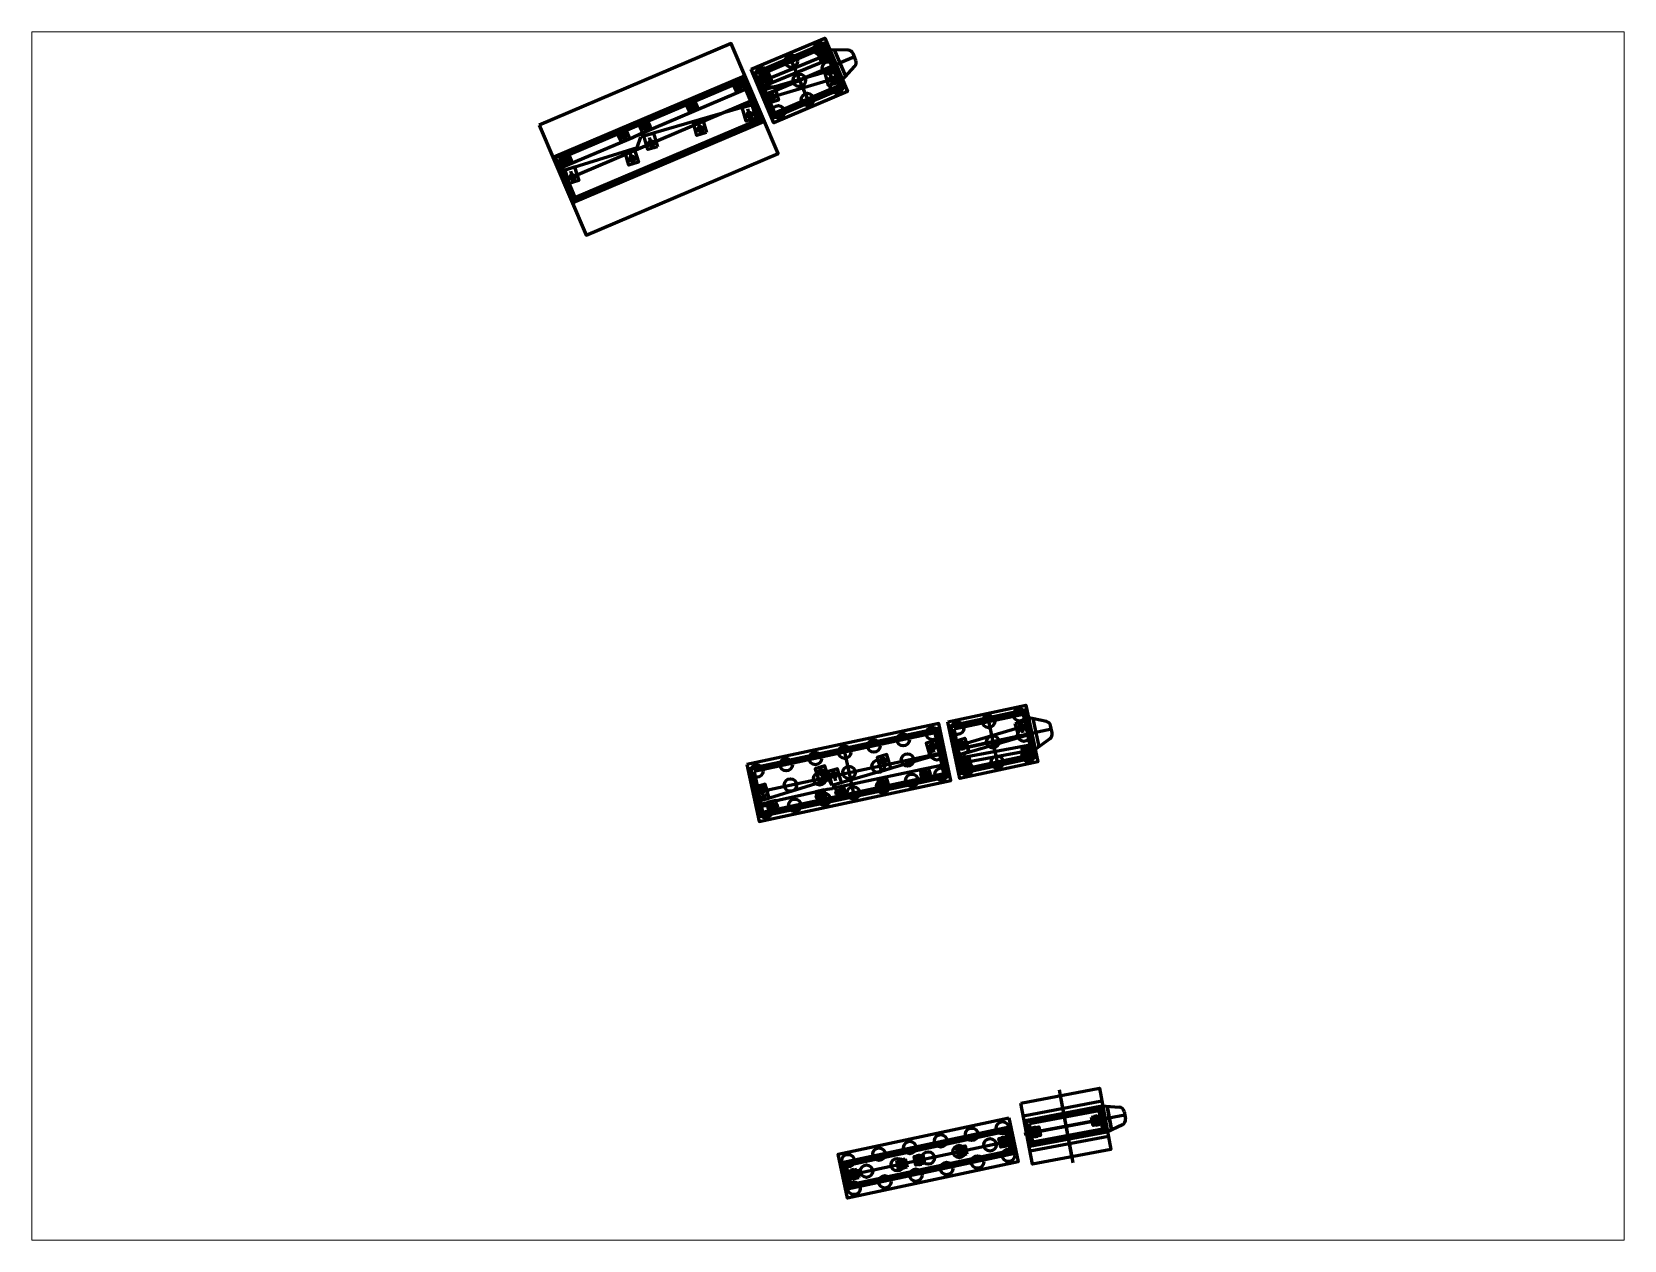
# Paper-space layout 'Лист1' of a CAD drawing. Extents: x 26 to 231, y 20 to 176.
# The model-space entities are those that its viewports show. They can reach past a viewport. Long polylines and large blocks are cut down to what shows.
import ezdxf

# ---------------------------------------------------------------- set-up
doc = ezdxf.new("R2010")
doc.units = 0
doc.layers.add('GSM_THIN', color=4, linetype='Continuous')
doc.layers.add('опоры', color=5, linetype='Continuous', lineweight=60)

msp = doc.modelspace()

# ---------------------------------------------------------------- linework, layer by layer
at = {"layer": 'опоры', "color": 5, "lineweight": 60}
for p, q in [((9743.86, 11915.35), (9752.56, 11918.92)), ((9755.23, 11919.02), (9744.28, 11914.37)), ((9744.6, 11916.32), (9751.54, 11919.16)), ((9747.24, 11919.43), (9749.97, 11912.98)), ((9747.24, 11919.43), (9749.97, 11912.98)), ((9752.15, 11919.88), (9753.71, 11916.2)), ((9754.47, 11919.83), (9752.15, 11919.88)), ((9753.79, 11916.28), (9752.26, 11919.88)), ((9752.56, 11918.92), (9753.1, 11917.65)), ((9752.81, 11919.87), (9754.16, 11916.69)), ((9755.41, 11918.61), (9755.06, 11919.43)), ((9744.01, 11915), (9753.1, 11917.65)), ((9744.19, 11914.33), (9753.02, 11918.08)), ((9753.71, 11916.2), (9755.29, 11917.91)), ((9729.45, 11909.76), (9742.57, 11915.33)), ((9743.86, 11915.35), (9744.01, 11915)), ((9745.34, 11914.23), (9752.53, 11916.33)), ((9720.37, 11904.22), (9743.26, 11913.94)), ((9743.37, 11913.42), (9729.52, 11909.41)), ((9719.65, 11905.59), (9728.52, 11909.35)), ((9728.52, 11909.35), (9729.45, 11909.76)), ((9729.11, 11908.12), (9729.52, 11909.41)), ((9719.8, 11905.25), (9729.11, 11908.12)), ((9771.15, 11840.07), (9772.62, 11833.22)), ((9771.15, 11840.07), (9772.62, 11833.22)), ((9778.93, 11838.15), (9767.29, 11835.66)), ((9768.1, 11836.32), (9775.3, 11838.43)), ((9776.06, 11839.58), (9776.9, 11835.67)), ((9778.33, 11839.09), (9776.06, 11839.58)), ((9776.99, 11835.73), (9776.17, 11839.56)), ((9776.71, 11839.44), (9777.43, 11836.06)), ((9779.02, 11837.71), (9778.83, 11838.59)), ((9767.19, 11835.64), (9776.58, 11837.64)), ((9767.44, 11834.97), (9776.48, 11837.62)), ((9776.76, 11836.33), (9767.52, 11834.59)), ((9776.9, 11835.67), (9778.77, 11837.05)), ((9752.53, 11831.41), (9765.93, 11835.3)), ((9768.61, 11834.18), (9775.98, 11835.57)), ((9766.22, 11833.93), (9752.57, 11831.01)), ((9743.46, 11829.43), (9752.15, 11832.12)), ((9743.54, 11829.08), (9751.96, 11830.93)), ((9751.96, 11830.93), (9752.57, 11831.01)), ((9752.15, 11832.12), (9752.53, 11831.41)), ((9779.85, 11794.79), (9781.5, 11786)), ((9779.98, 11794.08), (9781.37, 11786.71)), ((9780.03, 11793.84), (9781.32, 11786.96)), ((9785, 11792.84), (9785.59, 11789.69)), ((9785, 11792.84), (9787.07, 11792.7)), ((9785.68, 11789.74), (9785.1, 11792.83)), ((9785.68, 11789.74), (9785.1, 11792.83)), ((9785.62, 11792.8), (9786.15, 11789.96)), ((9786.15, 11789.96), (9785.62, 11792.8)), ((9787.67, 11792.17), (9787.83, 11791.29)), ((9775.66, 11789.45), (9785.69, 11791.34)), ((9775.96, 11789.51), (9785.39, 11791.28)), ((9787.75, 11791.73), (9776.06, 11789.53)), ((9783.62, 11790.95), (9785.1, 11791.23)), ((9787.47, 11790.58), (9785.59, 11789.69)), ((9753.95, 11784.41), (9774.27, 11788.74)), ((9776.25, 11789.56), (9777.73, 11789.84)), ((9760.32, 11786.28), (9761.35, 11786.5)), ((9760.55, 11785.25), (9760.32, 11786.28)), ((9761.35, 11786.5), (9761.57, 11785.48)), ((9754.5, 11785), (9755.52, 11785.23)), ((9754.72, 11783.98), (9754.5, 11785)), ((9755.52, 11785.23), (9755.75, 11784.2)), ((9761.57, 11785.48), (9760.55, 11785.25)), ((9755.75, 11784.2), (9754.72, 11783.98))]:
    msp.add_line(p, q, dxfattribs=at)
at = {"layer": 'опоры', "color": 5, "lineweight": 60, "ltscale": 500}
for p, q in [((9750.85, 11918.88), (9752.23, 11919.45)), ((9751.82, 11918.47), (9751.26, 11919.86)), ((9743.91, 11916.03), (9745.29, 11916.6)), ((9744.88, 11915.62), (9744.32, 11917.01)), ((9751.81, 11916.12), (9753.25, 11916.54)), ((9752.75, 11915.61), (9752.32, 11917.05)), ((9740.67, 11915.18), (9742.05, 11915.77)), ((9741.65, 11914.79), (9741.07, 11916.17)), ((9745.55, 11913.51), (9745.13, 11914.95)), ((9735.01, 11912.78), (9736.39, 11913.37)), ((9735.99, 11912.38), (9735.4, 11913.76)), ((9742.81, 11911.33), (9742.4, 11912.77)), ((9744.62, 11914.02), (9746.06, 11914.44)), ((9729.35, 11910.38), (9730.73, 11910.96)), ((9730.33, 11909.98), (9729.74, 11911.36)), ((9736.91, 11909.62), (9736.49, 11911.06)), ((9741.88, 11911.84), (9743.33, 11912.25)), ((9726.76, 11909.26), (9728.15, 11909.85)), ((9727.75, 11908.87), (9727.16, 11910.25)), ((9730.07, 11908.42), (9731.51, 11908.83)), ((9731, 11907.9), (9730.58, 11909.35)), ((9735.98, 11910.13), (9737.42, 11910.54)), ((9719.86, 11906.34), (9721.24, 11906.93)), ((9720.84, 11905.95), (9720.25, 11907.33)), ((9727.77, 11906.55), (9729.2, 11906.99)), ((9728.71, 11906.05), (9728.27, 11907.48)), ((9721.54, 11903.84), (9721.1, 11905.27)), ((9720.6, 11904.33), (9722.04, 11904.78)), ((9774.58, 11838.22), (9776.02, 11838.64)), ((9775.51, 11837.71), (9775.09, 11839.15)), ((9753.84, 11836.37), (9755.3, 11829.52)), ((9763.89, 11835.86), (9765.33, 11836.28)), ((9764.82, 11835.35), (9764.4, 11836.79)), ((9767.38, 11836.11), (9768.82, 11836.54)), ((9768.31, 11835.6), (9767.89, 11837.04)), ((9776.12, 11834.83), (9775.84, 11836.31)), ((9743.13, 11830.5), (9765.72, 11835.33)), ((9757.98, 11834.15), (9759.42, 11834.57)), ((9758.91, 11833.64), (9758.49, 11835.08)), ((9767.87, 11834.04), (9769.35, 11834.32)), ((9768.75, 11833.44), (9768.47, 11834.92)), ((9775.25, 11835.43), (9776.72, 11835.71)), ((9750.54, 11832.78), (9751.97, 11833.22)), ((9751.48, 11832.28), (9751.03, 11833.72)), ((9752.07, 11832.44), (9753.51, 11832.86)), ((9753, 11831.93), (9752.59, 11833.37)), ((9758.84, 11830.96), (9758.53, 11832.43)), ((9763.06, 11832.63), (9764.52, 11832.94)), ((9763.95, 11832.05), (9763.63, 11833.52)), ((9743.37, 11830.57), (9744.8, 11831.01)), ((9744.31, 11830.07), (9743.87, 11831.51)), ((9750.48, 11829.98), (9751.94, 11830.3)), ((9751.37, 11829.41), (9751.05, 11830.87)), ((9752.85, 11830.45), (9754.31, 11830.76)), ((9753.74, 11829.87), (9753.42, 11831.34)), ((9757.95, 11831.54), (9759.42, 11831.85)), ((9744.66, 11828.7), (9746.12, 11829.02)), ((9745.55, 11828.13), (9745.23, 11829.59)), ((9777.13, 11788.97), (9776.85, 11790.44)), ((9783.62, 11790.95), (9785.1, 11791.23)), ((9784.5, 11790.35), (9784.22, 11791.83)), ((9768.29, 11786.7), (9767.98, 11788.17)), ((9772.51, 11788.37), (9773.98, 11788.68)), ((9773.4, 11787.79), (9773.09, 11789.26)), ((9776.25, 11789.56), (9777.73, 11789.84)), ((9761.11, 11785.15), (9760.79, 11786.61)), ((9762.3, 11786.19), (9763.77, 11786.5)), ((9763.19, 11785.61), (9762.88, 11787.08)), ((9767.4, 11787.28), (9768.87, 11787.59)), ((9754.39, 11784.44), (9755.86, 11784.76)), ((9755.28, 11783.87), (9754.96, 11785.34)), ((9760.21, 11785.72), (9761.68, 11786.04))]:
    msp.add_line(p, q, dxfattribs=at)
at = {"layer": 'опоры', "color": 5, "lineweight": 60}
for points in [[(9717.32, 11910.83), (9722.94, 11897.58), (9746.05, 11907.39), (9740.42, 11920.64)], [(9742.82, 11917.55), (9751.65, 11921.3), (9754.39, 11914.86), (9745.55, 11911.11)], [(9743.12, 11917.09), (9751.78, 11920.76), (9754.08, 11915.33), (9745.43, 11911.65)], [(9743.3, 11917.02), (9751.71, 11920.59), (9753.91, 11915.4), (9745.5, 11911.82)], [(9743.71, 11916.85), (9751.54, 11920.17), (9753.49, 11915.57), (9745.67, 11912.24)], [(9750.85, 11919.45), (9751.83, 11919.85), (9752.26, 11918.8), (9751.29, 11918.4)], [(9719.07, 11906.96), (9721.37, 11901.53), (9744.29, 11911.26), (9741.99, 11916.69)], [(9719.24, 11906.89), (9721.44, 11901.7), (9744.12, 11911.33), (9741.92, 11916.52)], [(9743.91, 11916.6), (9744.89, 11917), (9745.32, 11915.95), (9744.35, 11915.55)], [(9751.65, 11917.23), (9752.8, 11917.56), (9753.28, 11915.92), (9752.13, 11915.59)], [(9719.66, 11906.72), (9721.61, 11902.12), (9743.7, 11911.5), (9741.75, 11916.1)], [(9742.08, 11915.12), (9741.11, 11914.71), (9740.67, 11915.76), (9741.64, 11916.17)], [(9744.45, 11915.12), (9745.6, 11915.46), (9746.08, 11913.82), (9744.93, 11913.48)], [(9736.42, 11912.72), (9735.45, 11912.31), (9735.01, 11913.35), (9735.98, 11913.76)], [(9743.35, 11911.64), (9742.2, 11911.3), (9741.72, 11912.95), (9742.87, 11913.28)], [(9730.76, 11910.31), (9729.79, 11909.9), (9729.35, 11910.95), (9730.31, 11911.36)], [(9737.44, 11909.93), (9736.29, 11909.59), (9735.81, 11911.23), (9736.97, 11911.57)], [(9726.77, 11909.84), (9727.73, 11910.24), (9728.18, 11909.2), (9727.21, 11908.79)], [(9731.53, 11908.22), (9730.38, 11907.88), (9729.91, 11909.52), (9731.06, 11909.86)], [(9719.86, 11906.92), (9720.83, 11907.32), (9721.27, 11906.28), (9720.3, 11905.87)], [(9727.59, 11907.65), (9728.73, 11908.01), (9729.24, 11906.37), (9728.09, 11906.02)], [(9720.42, 11905.44), (9721.57, 11905.79), (9722.07, 11904.16), (9720.92, 11903.81)], [(9766.46, 11839.06), (9775.85, 11841.07), (9777.31, 11834.22), (9767.92, 11832.22)], [(9766.67, 11838.55), (9775.86, 11840.51), (9777.1, 11834.74), (9767.9, 11832.78)], [(9766.83, 11838.45), (9775.76, 11840.36), (9776.94, 11834.84), (9768, 11832.93)], [(9767.21, 11838.2), (9775.52, 11839.98), (9776.56, 11835.09), (9768.25, 11833.31)], [(9742.3, 11833.9), (9743.76, 11827.06), (9766.84, 11831.99), (9765.38, 11838.83)], [(9742.61, 11833.41), (9743.85, 11827.64), (9766.53, 11832.48), (9765.3, 11838.25)], [(9743.95, 11827.79), (9766.38, 11832.58), (9765.2, 11838.1), (9742.77, 11833.31)], [(9774.56, 11838.84), (9775.71, 11839.17), (9776.19, 11837.53), (9775.04, 11837.19)], [(9743.15, 11833.06), (9744.19, 11828.17), (9766, 11832.83), (9764.96, 11837.72)], [(9764.34, 11834.84), (9765.49, 11835.17), (9765.02, 11836.81), (9763.87, 11836.48)], [(9767.36, 11836.73), (9768.51, 11837.07), (9768.99, 11835.43), (9767.84, 11835.09)], [(9775.35, 11836.07), (9776.39, 11836.26), (9776.6, 11835.15), (9775.56, 11834.96)], [(9758.43, 11833.12), (9759.59, 11833.46), (9759.11, 11835.1), (9757.96, 11834.77)], [(9767.98, 11834.68), (9769.01, 11834.88), (9769.22, 11833.76), (9768.19, 11833.57)], [(9751.01, 11831.76), (9752.15, 11832.12), (9751.65, 11833.75), (9750.5, 11833.4)], [(9752.53, 11831.41), (9753.68, 11831.75), (9753.2, 11833.39), (9752.05, 11833.06)], [(9758.28, 11831.07), (9759.31, 11831.29), (9759.07, 11832.4), (9758.04, 11832.18)], [(9763.39, 11832.16), (9764.41, 11832.38), (9764.17, 11833.49), (9763.15, 11833.27)], [(9743.84, 11829.55), (9744.99, 11829.91), (9744.48, 11831.54), (9743.34, 11831.19)], [(9750.81, 11829.51), (9751.84, 11829.74), (9751.59, 11830.85), (9750.57, 11830.62)], [(9753.18, 11829.98), (9754.2, 11830.2), (9753.97, 11831.31), (9752.94, 11831.09)], [(9744.99, 11828.24), (9746.02, 11828.46), (9745.77, 11829.57), (9744.75, 11829.34)], [(9775.26, 11793.19), (9784.7, 11794.97), (9786.09, 11787.6), (9776.65, 11785.82)], [(9775.76, 11791.1), (9785, 11792.84), (9785.59, 11789.69), (9776.35, 11787.95)], [(9775.91, 11790.99), (9784.89, 11792.69), (9785.44, 11789.8), (9776.46, 11788.11)], [(9776.29, 11790.74), (9784.64, 11792.31), (9785.06, 11790.05), (9776.71, 11788.48)], [(9773.81, 11791.41), (9774.94, 11786.13), (9754.4, 11781.74), (9753.28, 11787.03)], [(9753.71, 11785.99), (9754.38, 11782.86), (9774.51, 11787.16), (9773.84, 11790.29)], [(9776.38, 11790.12), (9777.41, 11790.32), (9777.6, 11789.28), (9776.57, 11789.09)], [(9783.75, 11791.51), (9784.78, 11791.7), (9784.97, 11790.67), (9783.94, 11790.48)], [(9754.25, 11785.65), (9754.73, 11783.4), (9773.97, 11787.5), (9773.49, 11789.75)], [(9773.87, 11788.12), (9772.84, 11787.9), (9772.62, 11788.93), (9773.65, 11789.15)], [(9763.66, 11785.94), (9762.63, 11785.72), (9762.41, 11786.75), (9763.44, 11786.97)], [(9768.76, 11787.03), (9767.73, 11786.81), (9767.52, 11787.84), (9768.54, 11788.06)]]:
    msp.add_lwpolyline(points, close=True, dxfattribs=at)
for points in [[(9784.99, 11793.4), (9775.56, 11791.62)], [(9754.48, 11783.02), (9774.35, 11787.26), (9773.74, 11790.13), (9753.87, 11785.89)], [(9785.79, 11789.17), (9776.36, 11787.39)], [(9754.48, 11783.02), (9753.87, 11785.89)]]:
    msp.add_lwpolyline(points, dxfattribs=at)
for centre, radius in [((9751.12, 11919.99), 0.75), ((9747.63, 11918.51), 0.75), ((9751.54, 11919.16), 0.3), ((9752.1, 11917.69), 0.75), ((9744.13, 11917.02), 0.75), ((9744.6, 11916.32), 0.3), ((9748.6, 11916.21), 0.75), ((9752.53, 11916.33), 0.3), ((9741.36, 11915.48), 0.3), ((9745.11, 11914.72), 0.75), ((9745.34, 11914.23), 0.3), ((9749.58, 11913.91), 0.75), ((9753.08, 11915.39), 0.75), ((9735.7, 11913.07), 0.3), ((9746.08, 11912.42), 0.75), ((9730.04, 11910.67), 0.3), ((9742.61, 11912.05), 0.3), ((9727.45, 11909.56), 0.3), ((9730.79, 11908.62), 0.3), ((9736.7, 11910.34), 0.3), ((9720.55, 11906.64), 0.3), ((9728.49, 11906.77), 0.3), ((9721.32, 11904.56), 0.3), ((9771.36, 11839.09), 0.75), ((9775.08, 11839.88), 0.75), ((9764.61, 11837.65), 0.75), ((9767.64, 11838.29), 0.75), ((9775.6, 11837.44), 0.75), ((9775.3, 11838.43), 0.3), ((9754.05, 11835.39), 0.75), ((9757.57, 11836.14), 0.75), ((9761.09, 11836.89), 0.75), ((9764.61, 11836.07), 0.3), ((9768.17, 11835.85), 0.75), ((9768.1, 11836.32), 0.3), ((9771.88, 11836.64), 0.75), ((9747.01, 11833.89), 0.75), ((9750.53, 11834.64), 0.75), ((9758.09, 11833.7), 0.75), ((9758.7, 11834.36), 0.3), ((9761.61, 11834.45), 0.75), ((9765.14, 11835.2), 0.75), ((9768.69, 11833.4), 0.75), ((9768.61, 11834.18), 0.3), ((9772.41, 11834.2), 0.75), ((9776.12, 11834.99), 0.75), ((9775.98, 11835.57), 0.3), ((9743.49, 11833.13), 0.75), ((9747.53, 11831.44), 0.75), ((9751.05, 11832.19), 0.75), ((9751.25, 11833), 0.3), ((9752.79, 11832.65), 0.3), ((9754.57, 11832.95), 0.75), ((9762.14, 11832), 0.75), ((9763.79, 11832.79), 0.3), ((9765.66, 11832.76), 0.75), ((9744.01, 11830.69), 0.75), ((9744.09, 11830.79), 0.3), ((9751.58, 11829.75), 0.75), ((9751.21, 11830.14), 0.3), ((9753.58, 11830.61), 0.3), ((9755.1, 11830.5), 0.75), ((9758.62, 11831.25), 0.75), ((9758.68, 11831.7), 0.3), ((9744.53, 11828.24), 0.75), ((9745.39, 11828.86), 0.3), ((9748.05, 11829), 0.75), ((9769.33, 11789.43), 0.75), ((9773.05, 11790.22), 0.75), ((9784.36, 11791.09), 0.3), ((9761.9, 11787.84), 0.75), ((9765.61, 11788.64), 0.75), ((9767.83, 11787.37), 0.75), ((9771.54, 11788.16), 0.75), ((9773.24, 11788.52), 0.3), ((9776.99, 11789.7), 0.3), ((9754.46, 11786.26), 0.75), ((9758.18, 11787.05), 0.75), ((9760.39, 11785.78), 0.75), ((9763.03, 11786.35), 0.3), ((9764.11, 11786.58), 0.75), ((9768.14, 11787.44), 0.3), ((9770.04, 11786.1), 0.75), ((9773.76, 11786.9), 0.75), ((9755.12, 11784.6), 0.3), ((9756.68, 11784.99), 0.75), ((9758.89, 11783.72), 0.75), ((9760.95, 11785.88), 0.3), ((9762.61, 11784.52), 0.75), ((9766.32, 11785.31), 0.75), ((9755.17, 11782.93), 0.75)]:
    msp.add_circle(centre, radius, dxfattribs=at)
for centre, start, end in [((9754.46, 11919.18), 23.0013, 88.6673), ((9754.81, 11918.35), 317.3353, 23.0013), ((9778.2, 11838.45), 12.0569, 77.7229), ((9778.38, 11837.57), 306.3909, 12.0569), ((9787.03, 11792.05), 10.6672, 86.1672), ((9787.19, 11791.17), 295.1672, 10.6672)]:
    msp.add_arc(centre, 0.65, start, end, dxfattribs=at)

psp = doc.layouts.new('Лист1')

# ---------------------------------------------------------------- viewports
at = {"layer": 'GSM_THIN'}
psp.add_viewport(center=(128.5, 97.5), size=(205.6, 156), view_center_point=(9752.05, 11849.37), view_height=145.3409, dxfattribs=at)

doc.saveas('drawing.dxf')
